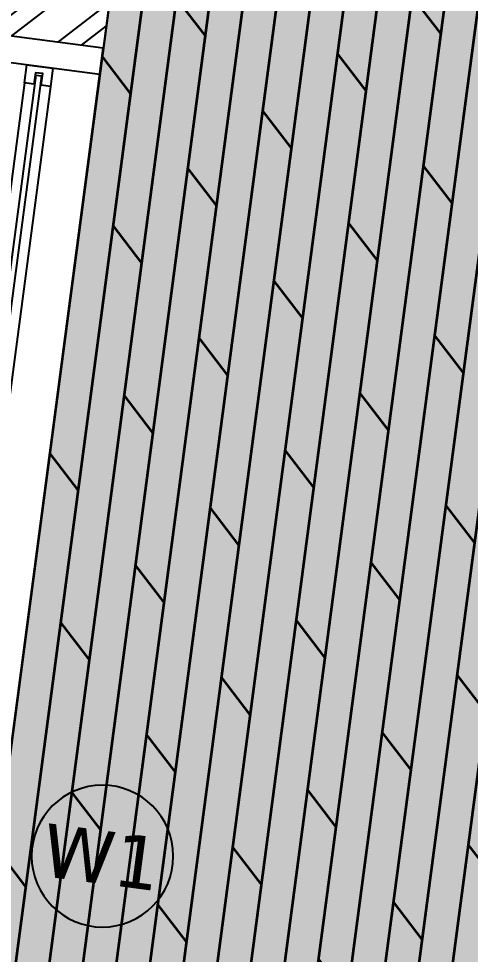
# Model space of a CAD drawing. Header units: millimetres. Extents: x -176651 to 424033, y -469666 to 486614.
# Drawn here: x 47914 to 48774, y 100158 to 101939 of the extents above; entities that cross this region are included whole.
import ezdxf
from ezdxf.enums import TextEntityAlignment as Align

# ---------------------------------------------------------------- set-up
doc = ezdxf.new("R2010")
doc.units = ezdxf.units.MM
doc.set_wipeout_variables(frame=1)
for name, color, linetype in [('1625_East Villa$0$ad-Elevation 10', 8, 'Continuous'), ('1625_East Villa$0$ad-Glass Sectionline', 8, 'Continuous'), ('1625_East Villa$0$ad-Text main', 8, 'Continuous'), ('1625_East Villa$0$ad-Text Main_Door&window Label', 8, 'Continuous'), ('1625_East Villa$0$ad-Verandah', 8, 'Continuous'), ('1625_East Villa$0$ad-Wall', 8, 'Continuous'), ('1625_East Villa$0$ad-Wall hatch', 8, 'Continuous'), ('ad-Plinth', 8, 'Continuous'), ('ad-Verandah', 33, 'Continuous')]:
    doc.layers.add(name, color=color, linetype=linetype)
doc.layers.add('1625_East Villa$0$ad-Landscape', color=8, linetype='Continuous', lineweight=35)
doc.styles.add('1625_East Villa$0$6 U T S R N_Typical Floor Plan$0$3BHK-E(NB)$0$grid_text', font='verdana.ttf', dxfattribs={"width": 0.9})

# ---------------------------------------------------------------- blocks, each defined once
blk = doc.blocks.new('A$C92fa9908')
at = {"layer": 'ad-Plinth', "ltscale": 5}
blk.add_lwpolyline([(0, 13620), (12120, 13620), (12120, 0), (0, 0), (0, 4745), (2830, 4745), (2830, 8645), (0, 8645)], close=True, dxfattribs=at)
at = {"layer": 'ad-Verandah', "lineweight": 9}
blk.add_lwpolyline([(13650, 4745), (12120, 4745), (12120, 0), (6200, 0), (6200, -2045), (13650, -2045)], close=True, dxfattribs=at)
blk = doc.blocks.new('zw$C194')
at = {"layer": 'ad-Plinth', "ltscale": 5, "rotation": 352.4703876422758}
blk.add_blockref('A$C92fa9908', (-156288.2, -329134), dxfattribs=at)
blk = doc.blocks.new('1625_East Villa$0$6 U T S R N_Typical Floor Plan$0$ad_Window Tag')
blk.add_circle((0, 0), 150)
at = {"style": '1625_East Villa$0$6 U T S R N_Typical Floor Plan$0$3BHK-E(NB)$0$grid_text', "width": 0.9}
blk.add_attdef('D1', text='', height=125, dxfattribs=at).set_placement((0, 0), align=Align.MIDDLE_CENTER)
blk = doc.blocks.new('1625_East Villa$0$zw$3849')
at = {"layer": '1625_East Villa$0$ad-Text Main_Door&window Label'}
ref = blk.add_blockref('1625_East Villa$0$6 U T S R N_Typical Floor Plan$0$ad_Window Tag', (12320, 2355), dxfattribs=dict(at, xscale=-0.9, yscale=0.9, zscale=0.9))
ref.add_attrib('D1', 'W1', dxfattribs={"height": 101.25, "rotation": 1800, "style": '1625_East Villa$0$6 U T S R N_Typical Floor Plan$0$3BHK-E(NB)$0$grid_text'}).set_placement((12319, 2352.9), align=Align.MIDDLE_CENTER)
blk = doc.blocks.new('1625_East Villa$0$zw$4DB2')
blk.add_wipeout([(0, 3050), (0, 0), (-230, 0), (-230, 3050)]).dxf.layer = '1625_East Villa$0$ad-Elevation 10'
at = {"layer": '1625_East Villa$0$ad-Elevation 10'}
for points in [[(-230, 3000), (0, 3000), (0, 3050), (-230, 3050)], [(-122, 2965), (-140, 2965), (-140, 3000), (-90, 3000), (-90, 2965), (-108, 2965), (-108, 2987), (-122, 2987)]]:
    blk.add_lwpolyline(points, close=True, dxfattribs=at)
blk.add_lwpolyline([(0, 0), (0, 3050)], dxfattribs=at)
at = {"layer": '1625_East Villa$0$ad-Glass Sectionline'}
blk.add_lwpolyline([(-110, 2982.5), (-110, 65), (-120, 65), (-120, 2982.5)], close=True, dxfattribs=at)
for points in [[(-140, 2965), (-140, 85)], [(-90, 2965), (-90, 85)]]:
    blk.add_lwpolyline(points, dxfattribs=at)
blk = doc.blocks.new('1625_East Villa$0$zw$42B5')
at = {"layer": '1625_East Villa$0$ad-Wall hatch', "transparency": 33554610}
h = blk.add_hatch(dxfattribs=at)
h.set_pattern_fill('ANSI32', color=256, scale=10)
h.set_pattern_definition([(45, (411299.33, 102900.03), (-67.35192, 67.35192), []), (45, (411344.235, 102900.03), (-67.35192, 67.35192), [])])
h.paths.add_polyline_path([(12120, 0), (12120, 9020), (11890, 9020), (11890, 230), (10090, 230), (10090, 0)])
at = {"rotation": 359.9999999999999}
blk.add_blockref('1625_East Villa$0$zw$4DB2', (12120, 830), dxfattribs=at)
at = {"layer": '1625_East Villa$0$ad-Wall'}
blk.add_lwpolyline([(12120, 0), (12120, 9020), (11890, 9020), (11890, 230), (10090, 230), (10090, 0)], close=True, dxfattribs=at)
blk = doc.blocks.new('1625_East Villa$0$zw$959F')
at = {"transparency": 33554559}
h = blk.add_hatch(color=43, dxfattribs=at)
h.dxf.hatch_style = 1
h.paths.add_polyline_path([(1530, -8875), (0, -8875), (0, -13620), (-5920, -13620), (-5920, -15665), (1530, -15665)])
at = {"layer": '1625_East Villa$0$ad-Landscape', "transparency": 33554687}
h = blk.add_hatch(dxfattribs=at)
h.set_pattern_fill('DOLMIT', color=44, scale=10, angle=90)
h.set_pattern_definition([(90, (-1096435.54, 661200.024), (-63.5, 5e-14), []), (135, (-1096435.54, 661200.02), (-126.999913, -126.999913), [89.80256, -179.605122])])
h.paths.add_polyline_path([(1530, -8875), (0, -8875), (0, -13620), (-5920, -13620), (-5920, -15665), (1530, -15665)])
at = {"layer": '1625_East Villa$0$ad-Verandah', "lineweight": 9}
blk.add_lwpolyline([(1530, -8875), (0, -8875), (0, -13620), (-5920, -13620), (-5920, -15665), (1530, -15665)], close=True, dxfattribs=at)
blk = doc.blocks.new('1625_East Villa')
at = {"layer": '1625_East Villa$0$ad-Verandah'}
blk.add_blockref('1625_East Villa$0$zw$959F', (12120, 13620), dxfattribs=at)
at = {"layer": '1625_East Villa$0$ad-Text main'}
blk.add_blockref('1625_East Villa$0$zw$3849', (0, 0), dxfattribs=at)
at = {"layer": '1625_East Villa$0$ad-Wall'}
blk.add_blockref('1625_East Villa$0$zw$42B5', (0, 0), dxfattribs=at)
blk = doc.blocks.new("All Plot's Villa Plans")
at = {"ltscale": 5, "rotation": 352.4703876422526}
blk.add_blockref('1625_East Villa', (35550.7, 99624.7), dxfattribs=at)

msp = doc.modelspace()

# ---------------------------------------------------------------- block references
at = {"ltscale": 5}
msp.add_blockref("All Plot's Villa Plans", (0, 0), dxfattribs=at)

# ---------------------------------------------------------------- next in the draw order: block references
msp.add_blockref('zw$C194', (191838.8, 428758.8), dxfattribs=at)

doc.saveas('drawing.dxf')
